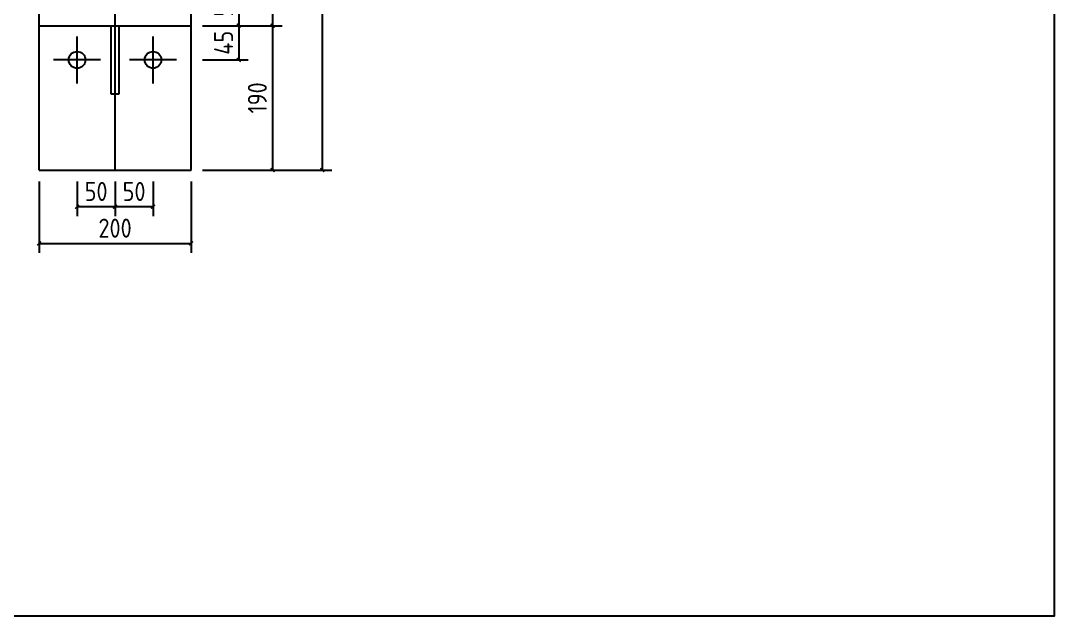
# Model space of a CAD drawing. Extents: x 810015 to 1451442, y -271755 to 145013.
# Drawn here: x 968888 to 996108, y 21887 to 37564 of the extents above; entities that cross this region are included whole.
import ezdxf

# ---------------------------------------------------------------- set-up
doc = ezdxf.new("R2010")
doc.units = 0
doc.header["$LTSCALE"] = 1000
doc.header["$MEASUREMENT"] = 0
doc.styles.get("Standard").update_dxf_attribs({"font": 'gbenor.shx', "bigfont": 'gbcbig.shx'})
doc.dimstyles.get("Standard").update_dxf_attribs({"dimscale": 100, "dimtxt": 2.5, "dimasz": 1, "dimexe": 2.5, "dimexo": 3, "dimgap": 1.5, "dimtad": 1, "dimdec": 0, "dimzin": 0, "dimdsep": 46, "dimtxsty": 'Standard', "dimblk": 'ARCHTICK', "dimcen": 0.09, "dimadec": 0, "dimazin": 0, "dimtfac": 1, "dimtdec": 0, "dimtix": 1, "dimtmove": 2, "dimatfit": 3, "dimfxl": 1, "dimtolj": 1, "dimtzin": 0, "dimarcsym": 0})

# ---------------------------------------------------------------- blocks, each defined once
blk = doc.blocks.new('_ArchTick')
at = {"color": 0, "linetype": 'ByBlock', "const_width": 0.4}
blk.add_lwpolyline([(-0.5, -0.5), (0.5, 0.5)], dxfattribs=at)
blk = doc.blocks.new('*D1064')
at = {"color": 0, "lineweight": -2}
for p, q in [((973674, 38532), (974881, 38532)), ((974631, 38532), (974631, 37432)), ((973674, 37432), (974881, 37432))]:
    blk.add_line(p, q, dxfattribs=at)
at = {"layer": 'Defpoints', "color": 0}
for p in [(973374, 38532), (973374, 37432), (974631, 37432)]:
    blk.add_point(p, dxfattribs=at)
at = {"color": 0, "lineweight": -2, "xscale": 100, "yscale": 100, "zscale": 100}
for p, rotation in [((974631, 38532), 90), ((974631, 37432), 270)]:
    blk.add_blockref('_ArchTick', p, dxfattribs=dict(at, rotation=rotation))
at = {"color": 0, "insert": (974231, 37982), "char_height": 500, "attachment_point": 5, "rotation": 90}
blk.add_mtext('\\A1;55', dxfattribs=at)
blk = doc.blocks.new('*D1065')
at = {"color": 0, "lineweight": -2}
for p, q in [((973674, 37432), (974881, 37432)), ((974631, 37432), (974631, 36532)), ((973674, 36532), (974881, 36532))]:
    blk.add_line(p, q, dxfattribs=at)
at = {"layer": 'Defpoints', "color": 0}
for p in [(973374, 37432), (973374, 36532), (974631, 36532)]:
    blk.add_point(p, dxfattribs=at)
at = {"color": 0, "lineweight": -2, "xscale": 100, "yscale": 100, "zscale": 100}
for p, rotation in [((974631, 37432), 90), ((974631, 36532), 270)]:
    blk.add_blockref('_ArchTick', p, dxfattribs=dict(at, rotation=rotation))
at = {"color": 0, "insert": (974231, 36982), "char_height": 500, "attachment_point": 5, "rotation": 90}
blk.add_mtext('\\A1;45', dxfattribs=at)
blk = doc.blocks.new('*D313')
at = {"color": 0, "lineweight": -2}
for p, q in [((973674, 49192), (975770, 49192)), ((975520, 49192), (975520, 37432)), ((973674, 37432), (975770, 37432))]:
    blk.add_line(p, q, dxfattribs=at)
at = {"layer": 'Defpoints', "color": 0}
for p in [(973374, 49192), (973374, 37432), (975520, 37432)]:
    blk.add_point(p, dxfattribs=at)
at = {"color": 0, "lineweight": -2, "xscale": 100, "yscale": 100, "zscale": 100}
for p, rotation in [((975520, 49192), 90), ((975520, 37432), 270)]:
    blk.add_blockref('_ArchTick', p, dxfattribs=dict(at, rotation=rotation))
at = {"color": 0, "insert": (975120, 43312), "char_height": 500, "attachment_point": 5, "rotation": 90}
blk.add_mtext('\\A1;588', dxfattribs=at)
blk = doc.blocks.new('*D1067')
at = {"color": 0, "lineweight": -2}
for p, q in [((973674, 37432), (975770, 37432)), ((975520, 37432), (975520, 33632)), ((973674, 33632), (975770, 33632))]:
    blk.add_line(p, q, dxfattribs=at)
at = {"layer": 'Defpoints', "color": 0}
for p in [(973374, 37432), (973374, 33632), (975520, 33632)]:
    blk.add_point(p, dxfattribs=at)
at = {"color": 0, "lineweight": -2, "xscale": 100, "yscale": 100, "zscale": 100}
for p, rotation in [((975520, 37432), 90), ((975520, 33632), 270)]:
    blk.add_blockref('_ArchTick', p, dxfattribs=dict(at, rotation=rotation))
at = {"color": 0, "insert": (975120, 35532), "char_height": 500, "attachment_point": 5, "rotation": 90}
blk.add_mtext('\\A1;190', dxfattribs=at)
blk = doc.blocks.new('*D1068')
at = {"color": 0, "lineweight": -2}
for p, q in [((970374, 33332), (970374, 32419)), ((971374, 33332), (971374, 32419)), ((970374, 32669), (971374, 32669))]:
    blk.add_line(p, q, dxfattribs=at)
at = {"layer": 'Defpoints', "color": 0}
for p in [(970374, 33632), (971374, 33632), (971374, 32669)]:
    blk.add_point(p, dxfattribs=at)
at = {"color": 0, "lineweight": -2, "xscale": 100, "yscale": 100, "zscale": 100, "rotation": 180}
blk.add_blockref('_ArchTick', (970374, 32669), dxfattribs=at)
at = {"color": 0, "lineweight": -2, "xscale": 100, "yscale": 100, "zscale": 100}
blk.add_blockref('_ArchTick', (971374, 32669), dxfattribs=at)
at = {"color": 0, "insert": (970874, 33069), "char_height": 500, "attachment_point": 5}
blk.add_mtext('\\A1;50', dxfattribs=at)
blk = doc.blocks.new('*D1069')
at = {"color": 0, "lineweight": -2}
for p, q in [((971374, 33332), (971374, 32419)), ((972374, 33332), (972374, 32419)), ((971374, 32669), (972374, 32669))]:
    blk.add_line(p, q, dxfattribs=at)
at = {"layer": 'Defpoints', "color": 0}
for p in [(971374, 33632), (972374, 33632), (972374, 32669)]:
    blk.add_point(p, dxfattribs=at)
at = {"color": 0, "lineweight": -2, "xscale": 100, "yscale": 100, "zscale": 100, "rotation": 180}
blk.add_blockref('_ArchTick', (971374, 32669), dxfattribs=at)
at = {"color": 0, "lineweight": -2, "xscale": 100, "yscale": 100, "zscale": 100}
blk.add_blockref('_ArchTick', (972374, 32669), dxfattribs=at)
at = {"color": 0, "insert": (971874, 33069), "char_height": 500, "attachment_point": 5}
blk.add_mtext('\\A1;50', dxfattribs=at)
blk = doc.blocks.new('*D424')
at = {"color": 0, "lineweight": -2}
for p, q in [((973674, 51032), (977078, 51032)), ((976828, 51032), (976828, 33632)), ((973674, 33632), (977078, 33632))]:
    blk.add_line(p, q, dxfattribs=at)
at = {"layer": 'Defpoints', "color": 0}
for p in [(973374, 51032), (973374, 33632), (976828, 33632)]:
    blk.add_point(p, dxfattribs=at)
at = {"color": 0, "lineweight": -2, "xscale": 100, "yscale": 100, "zscale": 100}
for p, rotation in [((976828, 51032), 90), ((976828, 33632), 270)]:
    blk.add_blockref('_ArchTick', p, dxfattribs=dict(at, rotation=rotation))
at = {"color": 0, "insert": (976428, 42332), "char_height": 500, "attachment_point": 5, "rotation": 90}
blk.add_mtext('\\A1;870', dxfattribs=at)
blk = doc.blocks.new('*D1226')
at = {"color": 0, "lineweight": -2}
for p, q in [((969374, 33332), (969374, 31453)), ((973374, 33332), (973374, 31453)), ((969374, 31703), (973374, 31703))]:
    blk.add_line(p, q, dxfattribs=at)
at = {"layer": 'Defpoints', "color": 0}
for p in [(969374, 33632), (973374, 33632), (973374, 31703)]:
    blk.add_point(p, dxfattribs=at)
at = {"color": 0, "lineweight": -2, "xscale": 100, "yscale": 100, "zscale": 100, "rotation": 180}
blk.add_blockref('_ArchTick', (969374, 31703), dxfattribs=at)
at = {"color": 0, "lineweight": -2, "xscale": 100, "yscale": 100, "zscale": 100}
blk.add_blockref('_ArchTick', (973374, 31703), dxfattribs=at)
at = {"color": 0, "insert": (971374, 32103), "char_height": 500, "attachment_point": 5}
blk.add_mtext('\\A1;200', dxfattribs=at)

msp = doc.modelspace()

# ---------------------------------------------------------------- linework, layer by layer
at = {"color": 2}
for p, q in [((969373.5, 33631.5), (969373.5, 51031.5)), ((973373.5, 33631.5), (973373.5, 51031.5)), ((971273.5, 35631.5), (971273.5, 37431.5)), ((971473.5, 37431.5), (971473.5, 35631.5)), ((971473.5, 35631.5), (971273.5, 35631.5)), ((969373.5, 33631.5), (973373.5, 33631.5))]:
    msp.add_line(p, q, dxfattribs=at)
at = {"color": 1}
msp.add_line((971373.5, 33631.5), (971373.5, 51031.5), dxfattribs=at)
at = {"color": 4}
msp.add_line((969373.5, 37431.5), (973373.5, 37431.5), dxfattribs=at)
for p, q in [((970373.5, 35911.5), (970373.5, 37151.5)), ((972373.5, 35911.5), (972373.5, 37151.5)), ((970993.5, 36531.5), (969753.5, 36531.5)), ((972993.5, 36531.5), (971753.5, 36531.5))]:
    msp.add_line(p, q)
msp.add_lwpolyline([(941506.8, 63851.7), (996107.8, 63851.7), (996107.8, 21886.5), (941506.8, 21886.5)], close=True)
for centre in [(970373.5, 36531.5), (972373.5, 36531.5)]:
    msp.add_circle(centre, 220)

# ---------------------------------------------------------------- dimensions: what is measured, and where the dimension line sits
at = {"color": 3}
for base, p1, p2, picture, middle in [((976828.3, 33631.5), (973373.5, 51031.5), (973373.5, 33631.5), '*D424', (976428.3, 42331.5)), ((975519.8, 37431.5), (973373.5, 49191.5), (973373.5, 37431.5), '*D313', (975119.8, 43311.5)), ((974630.5, 37431.5), (973373.5, 38531.5), (973373.5, 37431.5), '*D1064', (974230.5, 37981.5)), ((974630.5, 36531.5), (973373.5, 37431.5), (973373.5, 36531.5), '*D1065', (974230.5, 36981.5)), ((975519.8, 33631.5), (973373.5, 37431.5), (973373.5, 33631.5), '*D1067', (975119.8, 35531.5))]:
    dim = msp.add_linear_dim(base=base, p1=p1, p2=p2, angle=90, dimstyle='Standard', override={"dimtxt": 5, "dimlfac": 0.05}, dxfattribs=at)
    dim.commit()
    dim.dimension.update_dxf_attribs({"geometry": picture, "text_midpoint": middle})
for base, p1, p2, picture, middle in [((973373.5, 31703.2), (969373.5, 33631.5), (973373.5, 33631.5), '*D1226', (971373.5, 32103.2)), ((971373.5, 32668.7), (970373.5, 33631.5), (971373.5, 33631.5), '*D1068', (970873.5, 33068.7)), ((972373.5, 32668.7), (971373.5, 33631.5), (972373.5, 33631.5), '*D1069', (971873.5, 33068.7))]:
    dim = msp.add_linear_dim(base=base, p1=p1, p2=p2, dimstyle='Standard', override={"dimtxt": 5, "dimlfac": 0.05}, dxfattribs=at)
    dim.commit()
    dim.dimension.update_dxf_attribs({"geometry": picture, "text_midpoint": middle})

doc.saveas('drawing.dxf')
